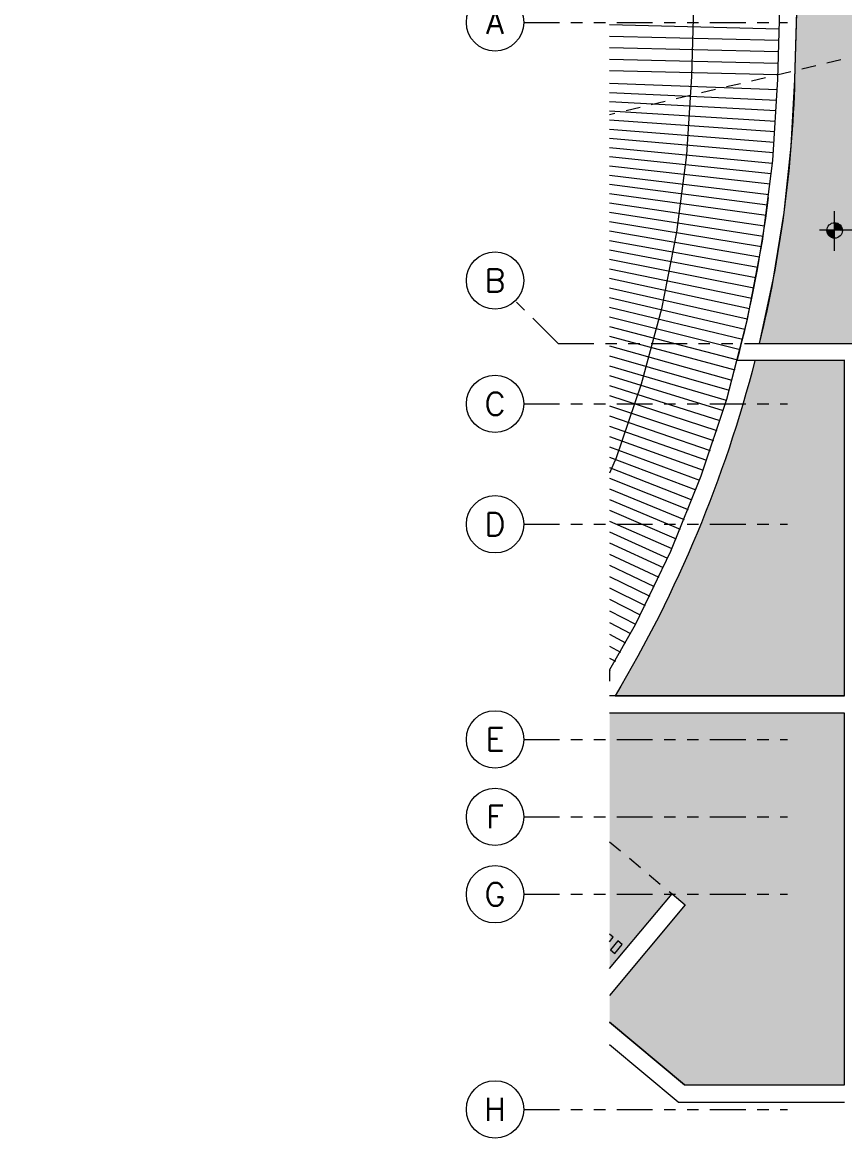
# Model space of a CAD drawing. Header units: millimetres. Extents: x 3738 to 3833, y 1327 to 1657.
# Drawn here: x 3761.3 to 3768.47, y 1485.83 to 1495.59 of the extents above; entities that cross this region are included whole.
import ezdxf
from ezdxf.enums import TextEntityAlignment as Align
from ezdxf.xclip import XClip

# ---------------------------------------------------------------- set-up
doc = ezdxf.new("R2010")
doc.units = ezdxf.units.MM
doc.header["$XCLIPFRAME"] = 2
for name, pattern in [('ACAD_ISO07W100', [3, 0, -3]), ('HIDDEN2', [0.1875, 0.125, -0.0625]), ('PHANTOM', [63.50000000000001, 31.75, -6.35, 6.35, -6.35, 6.35, -6.35]), ('PHANTOM2', [1.25, 0.625, -0.125, 0.125, -0.125, 0.125, -0.125])]:
    doc.linetypes.add(name, pattern=pattern)
doc.layers.get('0').update_dxf_attribs({"color": 251, "lineweight": 9})
for name, color, linetype, lineweight in [('A-EJES', 251, 'PHANTOM', 13), ('A-HATCH', 251, 'Continuous', 13), ('A-MURO ALTO', 251, 'Continuous', 13), ('A-MURO BAJO', 251, 'Continuous', 13), ('A-MUROS', 251, 'Continuous', 13), ('A-NIVELES-NPT', 251, 'Continuous', 13), ('A-PROYECCIONES', 251, 'HIDDEN2', 13), ('DLP_VERDE', 251, 'Continuous', 13)]:
    doc.layers.add(name, color=color, linetype=linetype, lineweight=lineweight)
doc.styles.add('R80', font='ARIALN.TTF', dxfattribs={"height": 2.03})
doc.styles.add('ROMANS', font='romans.shx', dxfattribs={"width": 0.8})

# ---------------------------------------------------------------- blocks, each defined once
blk = doc.blocks.new('*U300')
blk.add_line((0.1848096455505583, 0.7268737135455012), (-0.1848096455505583, -0.7268737126141787))
blk = doc.blocks.new('A$C7e8b7994')
at = {"layer": 'A-HATCH', "color": 8}
for p, q in [((38.26962647252367, 131.5651052715257), (38.63251320703421, 133.0205644676462)), ((38.36654400685802, 131.5404637213796), (38.72943074136856, 132.9959229175001)), ((38.46346154119237, 131.5158221712336), (38.82634827570291, 132.9712813673541)), ((38.56037907552673, 131.4911806210876), (38.92326581003726, 132.9466398172081)), ((38.65729660986108, 131.4665390709415), (39.02018334437162, 132.921998267062))]:
    blk.add_line(p, q, dxfattribs=at)
for p, rotation in [((33.90624812510214, 134.7929805833846, 1.244826250967893e-06), 330.7199999999658), ((33.96843161835568, 134.734370871447, 1.244826250967893e-06), 331.1999999999658), ((34.03110393133829, 134.6762841567397, 1.244826250967893e-06), 331.6799999999656), ((34.09426066547167, 134.6187245165929, 1.244826250967893e-06), 332.1599999999656), ((34.15789738818421, 134.561695991084, 1.244826250967893e-06), 332.6399999999655), ((34.22200963326031, 134.505202582106, 1.244826250967893e-06), 333.1199999999656), ((34.28659290107316, 134.4492482552305, 1.244826250967893e-06), 333.5999999999657), ((34.351642658934, 134.3938369359821, 1.244826250967893e-06), 334.0799999999658), ((34.41715434144135, 134.3389725154266, 1.244826250967893e-06), 334.5599999999656), ((34.48312335074297, 134.2846588427201, 1.244826250967893e-06), 335.0399999999655), ((34.54954505691421, 134.2308997306973, 1.244826250967893e-06), 335.5199999999654), ((34.61641479824902, 134.1776989512146, 1.244826250967893e-06), 335.9999999999655), ((34.68372788160923, 134.1250602388754, 1.244826250967893e-06), 336.4799999999655), ((34.75147958271555, 134.0729872882366, 1.244826250967893e-06), 336.9599999999655), ((34.81966514652595, 134.0214837528765, 1.244826250967893e-06), 337.4399999999654), ((34.8882797875558, 133.9705532491207, 1.244826250967893e-06), 337.9199999999654), ((34.9573186901689, 133.9201993504539, 1.244826250967893e-06), 338.3999999999652), ((35.02677700901404, 133.870425590314, 1.244826250967893e-06), 338.8799999999652), ((35.09664986922871, 133.8212354630232, 1.244826250967893e-06), 339.359999999965), ((35.1669323669048, 133.772632420063, 1.244826250967893e-06), 339.839999999965), ((35.23761956940871, 133.7246198737994, 1.244826250967893e-06), 340.3199999999651), ((35.30870651561418, 133.677201192826, 1.244826250967893e-06), 340.799999999965), ((35.38018821642618, 133.6303797056898, 1.244826250967893e-06), 341.2799999999649), ((35.45205965501373, 133.5841586980969, 1.244826250967893e-06), 341.7599999999647), ((35.52431578718824, 133.538541414775, 1.244826250967893e-06), 342.2399999999646), ((35.59695154178189, 133.4935310557485, 1.244826250967893e-06), 342.7199999999646), ((35.66996182090952, 133.4491307819262, 1.244826250967893e-06), 343.1999999999646), ((35.74334150052164, 133.4053437076509, 1.244826250967893e-06), 343.6799999999645), ((35.81708543054992, 133.3621729072183, 1.244826250967893e-06), 344.1599999999644), ((35.891188435402, 133.3196214102209, 1.244826250967893e-06), 344.6399999999643), ((35.96564531428157, 133.27769220341, 1.244826250967893e-06), 345.1199999999644), ((36.04045084150857, 133.2363882288337, 1.244826250967893e-06), 345.5999999999644), ((36.11559976701392, 133.1957123856992, 1.244826250967893e-06), 346.0799999999643), ((36.19108681657235, 133.1556675285101, 1.244826250967893e-06), 346.5599999999644), ((36.26690669223899, 133.116256467998, 1.244826250967893e-06), 347.0399999999644), ((36.34305407272768, 133.0774819711223, 1.244826250967893e-06), 347.5199999999643), ((36.41952361376025, 133.0393467573449, 1.244826250967893e-06), 347.9999999999642), ((36.49630994841573, 133.0018535042182, 1.244826250967893e-06), 348.4799999999641), ((36.57340768756694, 132.9650048427284, 1.244826250967893e-06), 348.9599999999641), ((36.65081142025883, 132.9288033591583, 1.244826250967893e-06), 349.4399999999641), ((36.72851571397041, 132.8932515950873, 1.244826250967893e-06), 349.919999999964), ((36.80651511522592, 132.8583520445973, 1.244826250967893e-06), 350.3999999999638), ((36.88480414968217, 132.8241071570665, 1.244826250967893e-06), 350.8799999999637), ((36.963377322827, 132.7905193371698, 1.244826250967893e-06), 351.3599999999635), ((37.04222912003752, 132.7575909402221, 1.244826250967893e-06), 351.8399999999635), ((37.12135400727857, 132.7253242786974, 1.244826250967893e-06), 352.3199999999635), ((37.20074643127737, 132.693721617572, 1.244826250967893e-06), 352.7999999999634), ((37.28040082001826, 132.6627851733938, 1.244826250967893e-06), 353.2799999999632), ((37.36031158306287, 132.6325171180069, 1.244826250967893e-06), 353.7599999999634), ((37.44047311198665, 132.6029195757583, 1.244826250967893e-06), 354.2399999999633), ((37.52087978081545, 132.5739946244285, 1.244826250967893e-06), 354.7199999999632), ((37.60152594628744, 132.545744292438, 1.244826250967893e-06), 355.1999999999631), ((37.68240594840609, 132.5181705644354, 1.244826250967893e-06), 355.679999999963), ((37.76351411073119, 132.4912753747776, 1.244826250967893e-06), 356.159999999963), ((37.84484474081546, 132.4650606112555, 1.244826250967893e-06), 356.6399999999629), ((37.92639213058283, 132.4395281141624, 1.244826250967893e-06), 357.1199999999629), ((38.00815055676503, 132.4146796735004, 1.244826250967893e-06), 357.5999999999628), ((38.09011428125086, 132.3905170354992, 1.244826250967893e-06), 358.0799999999628), ((38.17227755158092, 132.367041895166, 1.244826250967893e-06), 358.5599999999624), ((38.25463460123865, 132.3442558990791, 1.244826250967893e-06), 359.0399999999626), ((38.33717965014512, 132.322160648182, 1.244826250967893e-06), 359.5199999999626)]:
    blk.add_blockref('*U300', p, dxfattribs=dict(at, rotation=rotation))
blk = doc.blocks.new('A$C9f73720c')
at = {"layer": 'DLP_VERDE'}
h = blk.add_hatch(dxfattribs=at)
h.set_pattern_fill('AR-SAND', color=256, scale=0.003500000000000007, angle=215)
h.set_pattern_definition([(252.5, (24.44767209072599, 11.26469649001955), (0.1028379063742484, -0.1371042579803462), [0, -0.135128, 0, -0.15113, 0, -0.1444625]), (222.5, (24.44767209072599, 11.26469649001955), (0.01502412461654389, -0.295758648264572), [0, -0.07289800000000023, 0, -0.1217930000000004, 0, -0.04667250000000011]), (182.5, (24.53724390931893, 11.32741535268724), (-0.2264915386418955, -0.159205150184995), [0, -0.04445, 0, -0.16002, 0, -0.208915]), (172.5, (24.53724390931893, 11.32741535268724), (-0.1741606377632482, -0.2171998499440064), [0, -0.022225, 0, -0.104902, 0, -0.120015])])
edge = h.paths.add_edge_path()
edge.add_line((50.85764856392052, 131.3637695685029), (52.17315494539798, 135.6743972273543))
edge.add_line((52.17315494539798, 135.6743972273543), (48.18396681657759, 136.8921361435205))
edge.add_line((48.18396681657758, 136.8921361435205), (49.02432453713844, 139.645061799325))
edge.add_line((49.02432453713841, 139.6450617993252), (35.71314558695299, 142.6237658364699))
edge.add_line((35.71314558695302, 142.6237658364698), (36.05513792828422, 142.1783050391823))
edge.add_arc((40.93331808331999, 145.9234163062648), 6.150000002261198, 217.5144274627597, 224.3641771562413)
edge.add_arc((40.93331808640501, 145.9234163006769), 6.150000000565158, 224.3641770989272, 255.7346552232251)
edge.add_line((39.41787899361226, 139.9630518518388), (43.88974371671794, 138.8260679170489))
edge.add_arc((41.56114218369476, 129.6674591321498), 9.449999998647044, 10.340855983122424, 75.73465521858247, ccw=False)
h = blk.add_hatch(dxfattribs=at)
h.set_pattern_fill('AR-SAND', color=256, scale=0.003500000000000007, angle=215)
h.set_pattern_definition([(252.5, (-226520.5452565561, -8188080.019369083), (0.1028379063742487, -0.1371042579803464), [0, -0.1351280000000002, 0, -0.1511300000000002, 0, -0.1444625000000001]), (222.5, (-226520.5452565561, -8188080.019369083), (0.01502412461654387, -0.295758648264572), [0, -0.07289800000000018, 0, -0.1217930000000003, 0, -0.0466725000000001]), (182.5, (-226520.4556847379, -8188079.956650224), (-0.2264915386418959, -0.1592051501849953), [0, -0.04445000000000005, 0, -0.1600200000000002, 0, -0.2089150000000002]), (172.5, (-226520.4556847379, -8188079.956650224), (-0.1741606377632482, -0.2171998499440064), [0, -0.02222500000000002, 0, -0.1049020000000001, 0, -0.1200150000000001])])
edge = h.paths.add_edge_path()
edge.add_line((36.02089955544213, 135.9696158105508), (35.56308350915785, 133.9243984585628))
edge.add_line((35.56308350915786, 133.9243984585628), (38.29546203062635, 133.312752169557))
edge.add_line((38.29546203062636, 133.3127521695569), (37.27984103650669, 128.7750730952248))
edge.add_line((37.2798410365067, 128.7750730952248), (36.84122081074747, 128.8732117610052))
edge.add_line((36.84122081074746, 128.8732117610052), (36.25145734532269, 126.2386743221432))
edge.add_line((36.25145734532266, 126.2386743221433), (36.68937343682042, 126.1403746148572))
edge.add_line((36.68937343682043, 126.1403746148572), (36.67989110838968, 126.0980010777712))
edge.add_line((36.67989110838965, 126.0980010777713), (38.04582238098367, 125.7916234126316))
edge.add_line((38.04582238098374, 125.7916234126315), (40.079665728088, 134.6873010555282))
edge.add_line((40.07966572808796, 134.6873010555284), (38.19813532964322, 135.1656853463503))
edge.add_arc((40.93331810539198, 145.92341636579), 11.10000006771944, 243.73265185895121, 255.7346551887817, ccw=False)
edge = h.paths.add_edge_path()
edge.add_line((32.71295055159131, 135.9475576216357), (33.1707896731095, 137.9891140218826))
edge.add_arc((40.93331811495842, 145.9234163313511), 11.10000004272754, 217.6420644254105, 225.6269752766996, ccw=False)
edge.add_arc((31.74797118815646, 138.8389683784735), 0.4999999992961301, 37.64475148097071, 127.5128384510071)
edge.add_line((31.44350159709568, 139.2355768345298), (30.76924770095495, 138.7179338401185))
edge.add_line((30.76924770095501, 138.7179338401184), (31.5046425621258, 137.7600480876864))
edge.add_line((31.50464256212578, 137.7600480876864), (31.38566456743862, 137.6687012901531))
edge.add_line((31.3856645674386, 137.6687012901531), (30.65024658892065, 138.6265734601768))
edge.add_line((30.65024658892071, 138.6265734601766), (29.85684579930967, 138.0174581659958))
edge.add_line((29.85684579930964, 138.0174581659959), (29.55164034839251, 136.656512557529))
edge.add_line((29.55164034839254, 136.6565125575289), (32.71295055159135, 135.9475576216355))
edge = h.paths.add_edge_path()
edge.add_line((33.29721284049447, 137.867369087413), (32.85931517899735, 135.9147339127958))
edge.add_line((32.85931517899735, 135.9147339127958), (35.71196309692459, 135.2761768465862))
edge.add_line((35.71196309692459, 135.2761768465862), (35.8827212935139, 136.0390108032153))
edge.add_arc((40.93331807019867, 145.9234162849647), 11.09999997875207, 226.5329420939579, 242.934504742417, ccw=False)
at = {"layer": 'A-MURO ALTO'}
for points, elevation in [([(29.7223779510532, 138.1033309586346), (30.55889979255149, 138.7455514539034)], -6.362457974761841e-09), ([(29.85682937430101, 138.0174455558881), (30.6502358886355, 138.6265819724649)], -6.362457974761841e-09), ([(29.72237795119872, 138.1033309586346), (29.40527572098653, 136.6893362663687)], 1.244826250967896e-06), ([(29.85682937430101, 138.0174455558881), (29.55162740254309, 136.6565154613927)], 1.244826250967896e-06)]:
    blk.add_lwpolyline(points, dxfattribs=dict(at, elevation=elevation))
at = {"layer": 'A-MURO ALTO', "elevation": 1.244826253471822e-06}
for points in [[(31.22567210523992, 138.4519125539809), (31.18617378818448, 138.4212550437078), (31.24748880966214, 138.3422584105285), (31.28698712671753, 138.3729159208015)], [(31.14667547112913, 138.390597534366), (31.10717715407372, 138.3599400240928), (31.16849217555132, 138.2809433909134), (31.20799049260676, 138.3116009011865)]]:
    blk.add_lwpolyline(points, close=True, dxfattribs=at)
at = {"layer": 'A-MURO BAJO', "ltscale": 0.5}
blk.add_line((43.07658128725598, 135.6278235772625, 3.362277385823114e-06), (38.60471654959834, 136.7648075148464, 3.362277385823114e-06), dxfattribs=at)
at = {"layer": 'A-MURO BAJO', "elevation": -6.362457974761841e-09}
for points in [[(32.85931517899735, 135.9147339127958), (33.33553061436396, 138.0382323740051, -0.03676158116013375), (32.26264953447383, 139.2359648505227, 0.4135393900691586), (31.35216071965984, 139.354559371248), (30.67790352558946, 138.836913845502)], [(32.71296349744076, 135.9475547177719), (33.17080424385492, 137.9891183637083, -0.03485501869925577), (32.14388378954027, 139.1443639891222, 0.4135393900518996), (31.44349351807612, 139.2355873584748), (30.76923962158614, 138.7179443640636)]]:
    blk.add_lwpolyline(points, format="xyb", dxfattribs=at)
at = {"layer": 'A-MURO BAJO', "ltscale": 0.5, "elevation": 3.362277568755195e-06}
for points in [[(39.39788544937616, 125.3867820035668), (40.55877707540637, 125.1267803069205, 0.984269610120917), (42.70696199079973, 134.1740761529655), (38.23509725873009, 135.3110600886866, -0.1301934556549881), (33.33553061436396, 138.0382323740051, -0.1301934556549881)], [(35.88272129331011, 136.0390108032153, -0.0716877445265805), (33.29721284049447, 137.867369087413)], [(35.71162206478764, 135.2746533416212), (35.91657296934861, 136.1902375575156, 0.03310236778566221), (37.24499040987575, 135.613288320601, -14.19504164782389)], [(39.43066837833608, 125.5331557700412), (40.59133395724344, 125.2732047000901, 0.9842446859796269), (42.67000006092707, 134.028701410629), (38.19813532964322, 135.1656853463502, -0.05241654478758517), (36.02089955561678, 135.9696158105507, -0.05241654478758517)]]:
    blk.add_lwpolyline(points, format="xyb", dxfattribs=at)
blk.add_lwpolyline([(36.02089955544213, 135.9696158105508), (35.56308350915786, 133.9243984585628), (38.29546203062636, 133.3127521695569), (37.2798410365067, 128.7750730952248), (36.84122081074746, 128.8732117610052), (36.25145734532266, 126.2386743221433), (36.68937343682043, 126.1403746148572), (36.67989110838965, 126.0980010777713), (38.04582238098374, 125.7916234126315), (40.07966572808796, 134.6873010555284), (38.19813532964322, 135.1656853463502, -0.05241654447073996)], format="xyb", close=True, dxfattribs=at)
at = {"layer": 'A-MUROS'}
for p, q in [((31.38566255514159, 137.6687039099634, 1.244826211423794e-06), (29.74873505340656, 139.8007802888751, -1.256030327321419e-06)), ((29.9177508916182, 139.8270477401093, 3.189202050426326e-06), (31.5046425605542, 137.7600480895489)), ((31.5046425605542, 137.760048086755, 1.244826250967897e-06), (31.38566255508335, 137.6687039108947))]:
    blk.add_line(p, q, dxfattribs=at)
at = {"layer": 'A-PROYECCIONES'}
blk.add_line((38.87606631542436, 87.83034794777637, 1.244826250967893e-06), (38.18382607673987, 142.0708902440967, 8.00366021620767e-07), dxfattribs=at)
at = {"layer": 'A-PROYECCIONES', "color": 4}
blk.add_lwpolyline([(33.88424265434151, 139.5869315881282), (31.50464256093252, 137.7600480876864)], dxfattribs=at)
at = {"layer": 'A-PROYECCIONES', "linetype": 'Continuous'}
blk.add_lwpolyline([(41.86342024974873, 135.1624110378325), (38.41990690410603, 136.0379338022321, -0.1343173051872548), (33.73778486452643, 138.694010953419)], format="xyb", dxfattribs=at)
at = {"layer": 'DLP_VERDE', "color": 58, "true_color": 0x4d6600, "elevation": 3.362277568755195e-06}
blk.add_lwpolyline([(32.71295055159131, 135.9475576216357), (33.17078967310953, 137.9891140218825, -0.03485485052379677), (32.14387760826502, 139.144350280054, 0.4135393900811346), (31.44350159709568, 139.2355768345298), (30.76924770095501, 138.7179338401184), (31.50464256212578, 137.7600480876864), (31.3856645674386, 137.6687012901531), (30.65024658892071, 138.6265734601766), (29.85684579930964, 138.0174581659959), (29.55164034839254, 136.6565125575289)], format="xyb", close=True, dxfattribs=at)
at = {"layer": 'DLP_VERDE'}
blk.add_lwpolyline([(33.29721284049447, 137.867369087413), (32.85931517899735, 135.9147339127958), (35.71196309692459, 135.2761768465862), (35.88272129351385, 136.0390108032153, -0.0716877446703794)], format="xyb", close=True, dxfattribs=at)
blk.add_blockref('A$C7e8b7994', (-1.747082478686934e-10, 3.737176109105313, -3.313099529490824e-07))
blk = doc.blocks.new('Ejes_Torre C 1var')
at = {"layer": 'A-EJES', "linetype": 'PHANTOM2', "ltscale": 0.5}
blk.add_line((-2.500000000283785, 11.050000030691), (-2.873223304987148, 11.42322333539435), dxfattribs=at)
for points in [[(-2.799999997102555, 13.84999797507021), (-0.4999999971025999, 13.84999797507021)], [(-2.500000000283785, 11.050000030691), (-0.5000000002838303, 11.050000030691)], [(-2.800000000077613, 10.52499900045927), (-0.5000000000776583, 10.52499900045927)], [(-2.800000000077613, 9.474999002507776), (-0.5000000000776583, 9.474999002507776)], [(-2.800000000077613, 7.599999394055907), (-0.5000000000776583, 7.599999394055907)], [(-2.799999998380087, 6.92500003025016), (-0.4999999983801326, 6.92500003025016)], [(-2.800000000077613, 6.250000666444414), (-0.5000000000776583, 6.250000666444414)], [(-2.800000000077613, 4.375001057992545), (-0.5000000000776583, 4.375001057992545)]]:
    blk.add_lwpolyline(points, dxfattribs=at)
at = {"layer": 'A-EJES', "linetype": 'Continuous'}
for centre in [(-3.049999997102555, 13.84999797507021), (-3.050000000283785, 11.60000003069099), (-3.050000000077613, 10.52499900045927), (-3.050000000077613, 9.474999002507776), (-3.050000000077613, 7.599999394055907), (-3.049999998380087, 6.92500003025016), (-3.050000000077613, 6.250000666444414), (-3.050000000077613, 4.375001057992545)]:
    blk.add_circle(centre, 0.25, dxfattribs=at)
at = {"layer": 'A-EJES', "linetype": 'Continuous', "style": 'ROMANS'}
for s, p in [('A', (-3.049999997102555, 13.84999797507044)), ('B', (-3.050000000283785, 11.60000003069122)), ('C', (-3.050000000077613, 10.5249990004595)), ('D', (-3.050000000077613, 9.474999002508003)), ('E', (-3.050000000077613, 7.599999394056134)), ('F', (-3.049999998380087, 6.925000030250388)), ('G', (-3.050000000077613, 6.250000666444183)), ('H', (-3.050000000077613, 4.375001057992318))]:
    blk.add_text(s, height=0.2, dxfattribs=at).set_placement(p, align=Align.MIDDLE_CENTER)
blk = doc.blocks.new('SIM NIVEL PLANTA')
at = {"linetype": 'Continuous'}
h = blk.add_hatch(dxfattribs=at)
h.set_pattern_fill('_USER', color=0, scale=0.08999670446314668, angle=45, style=0, pattern_type=0)
h.set_pattern_definition([(44.99999999999999, (31854.49522823409, 23864.84028394721), (-0.06363728001033264, 0.06363728001033264), [])])
h.paths.add_polyline_path([(-17.32872977103762, 1.818989403545856e-12), (-15.97887808709203, 1.818989403545856e-12, 0.409209022765965), (-17.32872977103762, 1.326942121290652)])
h.paths.add_polyline_path([(-18.6785814549832, 1.818989403545856e-12, 0.004279213269936855), (-18.67877922097944, -0.02310732865116738, 0.4142135623730951), (-17.32872977103762, -1.373156778592987), (-17.32872977103762, 1.819100425848319e-12)])
at = {"color": 0}
for p, q in [((-17.32872977103762, -3.577344964573422), (-17.32872977103762, 3.344429510060582)), ((-1.999999999999272, 1.818989403545856e-12), (-19.99999999999272, 1.818989403545856e-12))]:
    blk.add_line(p, q, dxfattribs=at)
at = {"color": 0, "linetype": 'Continuous'}
blk.add_circle((-17.32872977103762, -0.02310732865116734), 1.350049449941819, dxfattribs=at)
at = {"color": 0, "style": 'R80'}
blk.add_attdef('N.P.T.+0.00', text='', height=1.8, dxfattribs=at).set_placement((-8.870646447927967, 1.773523014543912), align=Align.MIDDLE_CENTER)
blk = doc.blocks.new('NIVELES')
at = {"layer": 'A-NIVELES-NPT'}
ref = blk.add_blockref('SIM NIVEL PLANTA', (-26.22148345585795, -1.338158497807669, 1.617520632395838e-06), dxfattribs=dict(at, xscale=0.05, yscale=0.05, zscale=0.05))
ref.add_attrib('N.P.T.+0.00', 'N.P.T.+6.10', dxfattribs={"layer": '0', "height": 0.09000000000000002, "style": 'R80'}).set_placement((-26.66501577825436, -1.249482347080473, 1.617520632395838e-06), align=Align.MIDDLE_CENTER)

msp = doc.modelspace()

# ---------------------------------------------------------------- block references
at = {"color": 7, "linetype": 'ACAD_ISO07W100', "ltscale": 5, "true_color": 0xffffff}
ref = msp.add_blockref('A$C9f73720c', (3908.280870078871, 1487.335429810368), dxfattribs=dict(at, rotation=102.6156181418625))
XClip(ref).set_block_clipping_path([(22.15422531057815, 140.41011691623854), (10.360090139748598, 87.71366693057934), (29.660834647582096, 83.3939150367614), (41.45496981841164, 136.0903650224206)])

# ---------------------------------------------------------------- next in the draw order: block references
msp.add_blockref('NIVELES', (3795.472474297392, 1495.113560483263, -1.617520632395838e-06))
at = {"layer": 'A-MUROS', "color": 3}
msp.add_blockref('Ejes_Torre C 1var', (3768.472110248915, 1481.737886885922), dxfattribs=at)

doc.saveas('drawing.dxf')
